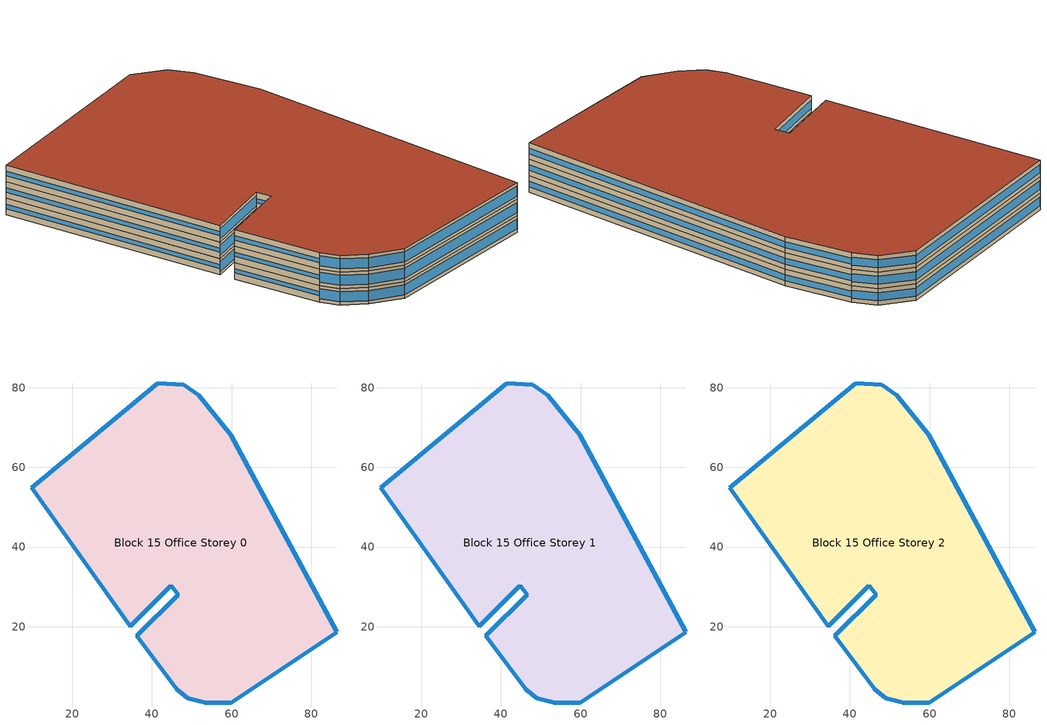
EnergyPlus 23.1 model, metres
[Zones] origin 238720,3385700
Block 15 Office Storey 0
 floor ground (Project Floor): 59.83,68.23 86.47,18.66 59.93,0.88 53.59,0.82 49.02,2.04 46.19,4.32 36.24,17.77 46.57,28.06 44.8,30.32 34.57,20.14 9.78,54.91 41.52,81.21 48.04,80.72 51.82,78.19 z0
 wall outside (Project Wall): 41.52,81.21 9.78,54.91 34.57,20.14 44.8,30.32 46.57,28.06 36.24,17.77 46.19,4.32 49.02,2.04 53.59,0.82 59.93,0.88 86.47,18.66 59.83,68.23 51.82,78.19 48.04,80.72 41.52,81.21 z0:3
 window (Office_north_window_construction): 41.51,81.2 9.8,54.92 / 46.57,28.05 36.25,17.77 / 51.82,78.19 48.04,80.72 / 48.04,80.72 41.53,81.21 z0.75:2.25
 window (Office_west_window_construction): 9.8,54.89 34.56,20.15 / 44.8,30.32 46.57,28.06 / 36.25,17.76 46.19,4.33 z1.12:1.88
 window (Office_south_window_construction): 34.58,20.14 44.8,30.31 / 46.19,4.32 49.01,2.04 / 49.02,2.03 53.59,0.82 / 53.6,0.82 59.93,0.88 / 59.94,0.89 86.46,18.65 z0.6:2.4
 window (Office_east_window_construction): 86.46,18.68 59.85,68.2 / 59.83,68.23 51.82,78.18 z0.98:2.02
 roof outside (Project Ceiling): 86.47,18.66 59.83,68.23 51.82,78.19 48.04,80.72 41.52,81.21 9.78,54.91 34.57,20.14 44.8,30.32 46.57,28.06 36.24,17.77 46.19,4.32 49.02,2.04 53.59,0.82 59.93,0.88 z3
Block 15 Office Storey 1
 floor outside (Project Floor): 59.83,68.23 86.47,18.66 59.93,0.88 53.59,0.82 49.02,2.04 46.19,4.32 36.24,17.77 46.57,28.06 44.8,30.32 34.57,20.14 9.78,54.91 41.52,81.21 48.04,80.72 51.82,78.19 z3
 wall outside (Project Wall): 41.52,81.21 9.78,54.91 34.57,20.14 44.8,30.32 46.57,28.06 36.24,17.77 46.19,4.32 49.02,2.04 53.59,0.82 59.93,0.88 86.47,18.66 59.83,68.23 51.82,78.19 48.04,80.72 41.52,81.21 z3:6
 window (Office_north_window_construction): 41.51,81.2 9.8,54.92 / 46.57,28.05 36.25,17.77 / 51.82,78.19 48.04,80.72 / 48.04,80.72 41.53,81.21 z3.75:5.25
 window (Office_west_window_construction): 9.8,54.89 34.56,20.15 / 44.8,30.32 46.57,28.06 / 36.25,17.76 46.19,4.33 z4.12:4.88
 window (Office_south_window_construction): 34.58,20.14 44.8,30.31 / 46.19,4.32 49.01,2.04 / 49.02,2.03 53.59,0.82 / 53.6,0.82 59.93,0.88 / 59.94,0.89 86.46,18.65 z3.6:5.4
 window (Office_east_window_construction): 86.46,18.68 59.85,68.2 / 59.83,68.23 51.82,78.18 z3.98:5.03
 roof outside (Project Ceiling): 86.47,18.66 59.83,68.23 51.82,78.19 48.04,80.72 41.52,81.21 9.78,54.91 34.57,20.14 44.8,30.32 46.57,28.06 36.24,17.77 46.19,4.32 49.02,2.04 53.59,0.82 59.93,0.88 z6
Block 15 Office Storey 2
 floor outside (Project Floor): 59.83,68.23 86.47,18.66 59.93,0.88 53.59,0.82 49.02,2.04 46.19,4.32 36.24,17.77 46.57,28.06 44.8,30.32 34.57,20.14 9.78,54.91 41.52,81.21 48.04,80.72 51.82,78.19 z6
 wall outside (Project Wall): 41.52,81.21 9.78,54.91 34.57,20.14 44.8,30.32 46.57,28.06 36.24,17.77 46.19,4.32 49.02,2.04 53.59,0.82 59.93,0.88 86.47,18.66 59.83,68.23 51.82,78.19 48.04,80.72 41.52,81.21 z6:9
 window (Office_north_window_construction): 41.51,81.2 9.8,54.92 / 46.57,28.05 36.25,17.77 / 51.82,78.19 48.04,80.72 / 48.04,80.72 41.53,81.21 z6.75:8.25
 window (Office_west_window_construction): 9.8,54.89 34.56,20.15 / 44.8,30.32 46.57,28.06 / 36.25,17.76 46.19,4.33 z7.12:7.88
 window (Office_south_window_construction): 34.58,20.14 44.8,30.31 / 46.19,4.32 49.01,2.04 / 49.02,2.03 53.59,0.82 / 53.6,0.82 59.93,0.88 / 59.94,0.89 86.46,18.65 z6.6:8.4
 window (Office_east_window_construction): 86.46,18.68 59.85,68.2 / 59.83,68.23 51.82,78.18 z6.97:8.03
 roof outside (Project Flat Roof): 86.47,18.66 59.83,68.23 51.82,78.19 48.04,80.72 41.52,81.21 9.78,54.91 34.57,20.14 44.8,30.32 46.57,28.06 36.24,17.77 46.19,4.32 49.02,2.04 53.59,0.82 59.93,0.88 z9
[Building]
Building_1: North Axis=0; Terrain=City; Loads Convergence Tolerance Value=0.04; Temperature Convergence Tolerance Value=0.4; Solar Distribution=FullExterior; Maximum Number of Warmup Days=25; Minimum Number of Warmup Days=6
[Site:Location]
CHN Design_Conditions: Latitude=30; Longitude=114; Time Zone=8; Elevation=12
[SIZINGPERIOD:DESIGNDAY] Day of Month=21; DryBulb Temperature Range Modifier Type=DefaultMultipliers; Humidity Condition Type=Wetbulb; Barometric Pressure=101181; Rain Indicator=No; Snow Indicator=No; Daylight Saving Time Indicator=No; Sky Clearness=0; Begin Environment Reset Mode=FullResetAtBeginEnvironment
Name | Month | Day Type | Maximum DryBulb Temperature | Daily DryBulb Temperature Range | Wetbulb or DewPoint at Maximum DryBulb | Wind Speed | Wind Direction | Solar Model Indicator | ASHRAE Clear Sky Optical Depth for Beam Irradiance taub | ASHRAE Clear Sky Optical Depth for Diffuse Irradiance taud
Ann Htg 99.6% Condns DB | 1 | WinterDesignDay | -10 | 0 | -4.8 | 1 | 340 | ASHRAEClearSky | 0 | 0
Ann Clg .4% Condns DB=>MWB | 7 | SummerDesignDay | 40 | 6.6 | 27.1 | 3.5 | 220 | ASHRAETau | 0.781 | 1.413
[MATERIAL]
DefaultMaterial: Roughness=Rough; Thickness=0.1; Conductivity=0.1; Density=1000; Specific Heat=1000; Thermal Absorptance=0.9; Solar Absorptance=0.7; Visible Absorptance=0.7
[WINDOWMATERIAL:SIMPLEGLAZINGSYSTEM] UFactor=1.6; Visible Transmittance=0.6
Name | Solar Heat Gain Coefficient
Office_east_window; Office_south_window; Office_west_window | 0.3
Office_north_window | 0.35
[CONSTRUCTION]
Project Wall; Project Floor; Project Flat Roof; Project Ceiling: DefaultMaterial
Office_east_window_construction: Office_east_window
Office_south_window_construction: Office_south_window
Office_west_window_construction: Office_west_window
Office_north_window_construction: Office_north_window
[SPACE] Ceiling Height=autocalculate; Volume=autocalculate; Floor Area=autocalculate; Space Type=Office
Name | Zone
Block 15 Office Storey 0_space | Block 15 Office Storey 0
Block 15 Office Storey 1_space | Block 15 Office Storey 1
Block 15 Office Storey 2_space | Block 15 Office Storey 2
[SPACELIST]
Office: Block 15 Office Storey 0_space, Block 15 Office Storey 1_space, Block 15 Office Storey 2_space
[ZONE] Type=1; Multiplier=1; Ceiling Height=autocalculate; Volume=autocalculate; Floor Area=autocalculate; Part of Total Floor Area=Yes
Block 15 Office Storey 0; Block 15 Office Storey 1; Block 15 Office Storey 2
[PEOPLE]
People_for_office: Zone or ZoneList or Space or SpaceList=Office; Number of People Schedule=SeasonalSchedule_Schedule_office_people; Number of People Calculation Method=People/Area; People per Floor Area=0.1; Fraction Radiant=0.3; Sensible Heat Fraction=autocalculate; Activity Level Schedule=SeasonalSchedule_Schedule_office_activity; Carbon Dioxide Generation Rate=3.82e-08; Enable ASHRAE 55 Comfort Warnings=No; Mean Radiant Temperature Calculation Type=ZoneAveraged; Clothing Insulation Calculation Method=ClothingInsulationSchedule; Cold Stress Temperature Threshold=15.56; Heat Stress Temperature Threshold=30
[LIGHTS]
Light_for_office: Zone or ZoneList or Space or SpaceList=Office; Schedule=SeasonalSchedule_office_lighting; Design Level Calculation Method=Watts/Area; Watts per Zone Floor Area=8; Return Air Fraction=0; Fraction Radiant=0.32; Fraction Visible=0.25; Fraction Replaceable=1; EndUse Subcategory=General; Return Air Fraction Calculated from Plenum Temperature=No; Return Air Fraction Function of Plenum Temperature Coefficient 1=0; Return Air Fraction Function of Plenum Temperature Coefficient 2=0
[ELECTRICEQUIPMENT]
Equipment_for_office: Zone or ZoneList or Space or SpaceList=Office; Schedule=SeasonalSchedule_Schedule_office_equipment; Design Level Calculation Method=Watts/Area; Watts per Zone Floor Area=15; Fraction Latent=0; Fraction Radiant=0; Fraction Lost=0; EndUse Subcategory=Electric Equipment
[DAYLIGHTING:CONTROLS] Illuminance Setpoint at Reference Point 1=300
Name | Zone or Space | Glare Calculation Daylighting Reference Point | Daylighting Reference Point 1
Dlight_Block 15 Office Storey 0 | Block 15 Office Storey 0 | Rpoint_Block 15 Office Storey 0 | Rpoint_Block 15 Office Storey 0
Dlight_Block 15 Office Storey 1 | Block 15 Office Storey 1 | Rpoint_Block 15 Office Storey 1 | Rpoint_Block 15 Office Storey 1
Dlight_Block 15 Office Storey 2 | Block 15 Office Storey 2 | Rpoint_Block 15 Office Storey 2 | Rpoint_Block 15 Office Storey 2
[HVACTEMPLATE:THERMOSTAT]
Name | Heating Setpoint Schedule | Cooling Setpoint Schedule
Thermostat_for_office | SeasonalSchedule_office_heating | SeasonalSchedule_office_cooling
Thermostat_for_commercial | SeasonalSchedule_commerical_heating | SeasonalSchedule_commerical_cooling
Thermostat_for_residential | SeasonalSchedule_residential_heating | SeasonalSchedule_residential_cooling
Thermostat_for_school | SeasonalSchedule_school_heating | SeasonalSchedule_school_cooling
Thermostat_for_hospital | SeasonalSchedule_hospital_heating | SeasonalSchedule_hospital_cooling
Thermostat_for_industrial | SeasonalSchedule_Industrial_heating | SeasonalSchedule_Industrial_cooling
Thermostat_for_transport | SeasonalSchedule_transport_heating | SeasonalSchedule_transport_cooling
Thermostat_for_administration | SeasonalSchedule_administration_heating | SeasonalSchedule_administration_cooling
[HVACTEMPLATE:ZONE:IDEALLOADSAIRSYSTEM] Template Thermostat=Thermostat_for_office; Maximum Heating Supply Air Temperature=50; Minimum Cooling Supply Air Temperature=13; Maximum Heating Supply Air Humidity Ratio=0.0156; Minimum Cooling Supply Air Humidity Ratio=0.0077; Heating Limit=NoLimit; Cooling Limit=NoLimit; Dehumidification Control Type=ConstantSensibleHeatRatio; Cooling Sensible Heat Ratio=0.7; Dehumidification Setpoint=60; Humidification Control Type=None; Humidification Setpoint=30; Outdoor Air Method=DetailedSpecification; Outdoor Air Flow Rate per Person=0.00944; Outdoor Air Flow Rate per Zone Floor Area=0; Outdoor Air Flow Rate per Zone=0; Design Specification Outdoor Air Object=Ventilation_for_office; Demand Controlled Ventilation Type=None; Outdoor Air Economizer Type=NoEconomizer; Heat Recovery Type=None; Sensible Heat Recovery Effectiveness=0.7; Latent Heat Recovery Effectiveness=0.65
Block 15 Office Storey 0; Block 15 Office Storey 1; Block 15 Office Storey 2
[DESIGNSPECIFICATION:OUTDOORAIR]
Ventilation_for_office: Outdoor Air Method=Flow/Person; Outdoor Air Flow per Person=0.00833333; Outdoor Air Flow per Zone Floor Area=0; Outdoor Air Flow per Zone=0; Outdoor Air Flow Air Changes per Hour=0
[SCHEDULE:DAY:HOURLY]
Schedule_administration_heating_summer_hourly; Schedule_commerical_heating_summer_hourly; Schedule_residential_heating_summer_hourly; Schedule_school_heating_summer_hourly; Schedule_hospital_heating_summer_hourly; Schedule_Industrial_heating_summer_hourly; Schedule_transport_heating_summer_hourly; Schedule_office_heating_summer_hourly: -20, -20, -20, -20, -20, -20, -20, -20, -20, -20, -20, -20, -20, -20, -20, -20, -20, -20, -20, -20, -20, -20, -20, -20
Schedule_administration_heating_winnter_weekday_hourly: 5, 5, 5, 5, 5, 5, 12, 12, 18, 20, 20, 20, 20, 20, 20, 20, 20, 20, 18, 5, 5, 5, 5, 5
Schedule_administration_heating_winnter_holiday_hourly; Schedule_school_heating_winnter_holiday_hourly: 5, 5, 5, 5, 5, 5, 5, 5, 5, 5, 5, 5, 5, 5, 5, 5, 5, 5, 5, 5, 5, 5, 5, 5
Schedule_administration_cooling_winter_hourly; Schedule_administration_cooling_summer_holiday_hourly; Schedule_commerical_cooling_winter_hourly; Schedule_residential_cooling_winter_hourly; Schedule_school_cooling_winter_hourly; Schedule_school_cooling_summer_holiday_hourly; Schedule_hospital_cooling_winter_hourly; Schedule_Industrial_cooling_winter_hourly; Schedule_transport_cooling_winter_hourly; Schedule_office_cooling_winter_hourly: 50, 50, 50, 50, 50, 50, 50, 50, 50, 50, 50, 50, 50, 50, 50, 50, 50, 50, 50, 50, 50, 50, 50, 50
Schedule_administration_cooling_summer_weekday_hourly: 50, 50, 50, 50, 50, 50, 50, 28, 26, 26, 26, 26, 26, 26, 26, 26, 26, 26, 50, 50, 50, 50, 50, 50
Schedule_commerical_heating_winnter_weekday_hourly; Schedule_commerical_heating_winnter_holiday_hourly: 5, 5, 5, 5, 5, 5, 12, 16, 18, 18, 18, 18, 18, 18, 18, 18, 18, 18, 18, 18, 12, 5, 5, 5
Schedule_commerical_cooling_summer_weekday_hourly; Schedule_commerical_cooling_summer_holiday_hourly: 50, 50, 50, 50, 50, 50, 50, 28, 24, 24, 24, 24, 24, 24, 24, 24, 24, 24, 24, 24, 24, 28, 50, 50
Schedule_residential_heating_winnter_weekday_hourly; Schedule_residential_heating_winnter_holiday_hourly: 18, 18, 18, 18, 18, 18, 18, -20, -20, -20, -20, -20, -20, -20, -20, -20, -20, -20, -20, -20, 18, 18, 18, 18
Schedule_residential_cooling_summer_weekday_hourly; Schedule_residential_cooling_summer_holiday_hourly: 26, 26, 26, 26, 26, 26, 26, 50, 50, 50, 50, 50, 50, 50, 50, 50, 50, 50, 50, 50, 26, 26, 26, 26
Schedule_school_heating_winnter_weekday_hourly: 5, 5, 5, 5, 5, 12, 18, 20, 20, 20, 20, 20, 20, 20, 20, 20, 20, 20, 18, 12, 5, 5, 5, 5
Schedule_school_cooling_summer_weekday_hourly: 50, 50, 50, 50, 50, 50, 28, 26, 26, 26, 26, 26, 26, 26, 26, 26, 26, 26, 50, 50, 50, 50, 50, 50
Schedule_hospital_heating_winnter_weekday_hourly; Schedule_hospital_heating_winnter_holiday_hourly: 22, 22, 22, 22, 22, 22, 22, 22, 22, 22, 22, 22, 22, 22, 22, 22, 22, 22, 22, 22, 22, 22, 22, 22
Schedule_hospital_cooling_summer_weekday_hourly; Schedule_hospital_cooling_summer_holiday_hourly: 26, 26, 26, 26, 26, 26, 26, 26, 26, 26, 26, 26, 26, 26, 26, 26, 26, 26, 26, 26, 26, 26, 26, 26
Schedule_Industrial_heating_winnter_weekday_hourly; Schedule_Industrial_heating_winnter_holiday_hourly: -20, -20, -20, -20, -20, -20, 18, 18, 18, 18, 18, 18, 18, 18, 18, 18, 18, 18, 18, -20, -20, -20, -20, -20
Schedule_Industrial_cooling_summer_weekday_hourly; Schedule_Industrial_cooling_summer_holiday_hourly: 50, 50, 50, 50, 50, 50, 50, 28, 28, 28, 28, 28, 28, 28, 28, 28, 28, 28, 28, 50, 50, 50, 50, 50
Schedule_transport_heating_winnter_weekday_hourly; Schedule_transport_heating_winnter_holiday_hourly: 18, 18, 18, 18, 18, 18, 20, 20, 20, 20, 20, 20, 20, 20, 20, 20, 20, 20, 20, 20, 20, 20, 18, 18
Schedule_transport_cooling_summer_weekday_hourly; Schedule_transport_cooling_summer_holiday_hourly: 26, 26, 26, 26, 26, 26, 26, 24, 24, 24, 25, 24, 24, 24, 24, 24, 24, 24, 24, 24, 24, 24, 26, 28
Schedule_office_heating_winnter_weekday_hourly: 5, 5, 5, 5, 5, 5, 12, 18, 20, 20, 20, 20, 20, 20, 20, 20, 20, 20, 20, 18, 12, 5, 5, 5
Schedule_office_heating_winnter_holiday_hourly: 5, 5, 5, 5, 5, 5, 5, 5, 5, 16, 16, 16, 16, 16, 16, 16, 16, 5, 5, 5, 5, 5, 5, 5
Schedule_office_cooling_summer_weekday_hourly: 50, 50, 50, 50, 50, 50, 28, 26, 26, 26, 26, 26, 26, 26, 26, 26, 26, 26, 26, 26, 50, 50, 50, 50
Schedule_office_cooling_summer_holiday_hourly: 50, 50, 50, 50, 50, 50, 50, 50, 50, 50, 50, 26, 26, 26, 26, 26, 26, 50, 50, 50, 50, 50, 50, 50
Schedule_office_lighting_weekday_hourly: 0.1, 0.1, 0.1, 0.1, 0.1, 0.1, 0.1, 0.2, 0.5, 0.95, 0.95, 0.95, 0.8, 0.8, 0.95, 0.95, 0.95, 0.95, 0.95, 0.95, 0.95, 0.8, 0.5, 0.1
Schedule_office_lighting_holiday_hourly; Schedule_office_equipment_holiday_hourly: 0.1, 0.1, 0.1, 0.1, 0.1, 0.1, 0.1, 0.1, 0.1, 0.1, 0.1, 0.1, 0.1, 0.3, 0.3, 0.3, 0.3, 0.3, 0.3, 0.3, 0.3, 0.3, 0.1, 0.1
Schedule_office_equipment_weekday_hourly: 0.1, 0.1, 0.1, 0.1, 0.1, 0.1, 0.1, 0.2, 0.5, 0.95, 0.95, 0.95, 0.5, 0.5, 0.95, 0.95, 0.95, 0.95, 0.95, 0.95, 0.4, 0.4, 0.3, 0.1
Schedule_office_people_weekday_hourly: 0.1, 0.1, 0.1, 0.1, 0.1, 0.1, 0.1, 0.5, 0.95, 0.95, 0.95, 0.8, 0.8, 0.95, 0.95, 0.95, 0.95, 0.95, 0.8, 0.5, 0.5, 0.3, 0.1, 0.1
Schedule_office_people_holiday_hourly: 0.1, 0.1, 0.1, 0.1, 0.1, 0.1, 0.1, 0.1, 0.1, 0.1, 0.1, 0.1, 0.1, 0.3, 0.3, 0.3, 0.3, 0.3, 0.3, 0.1, 0.1, 0.1, 0.1, 0.1
Schedule_office_activity_weekday_hourly; Schedule_office_activity_holiday_hourly: 144, 144, 144, 144, 144, 144, 144, 144, 144, 144, 144, 144, 144, 144, 144, 144, 144, 144, 144, 144, 144, 144, 144, 144
[SCHEDULE:WEEK:DAILY]
Schedule_office_heating_summer_weekly: Schedule_office_heating_summer_hourly, Schedule_office_heating_summer_hourly, Schedule_office_heating_summer_hourly, Schedule_office_heating_summer_hourly, Schedule_office_heating_summer_hourly, Schedule_office_heating_summer_hourly, Schedule_office_heating_summer_hourly, Schedule_office_heating_summer_hourly, Schedule_office_heating_summer_hourly, Schedule_office_heating_summer_hourly, Schedule_office_heating_summer_hourly, Schedule_office_heating_summer_hourly
Schedule_office_heating_winnter_weekly: Schedule_office_heating_winnter_holiday_hourly, Schedule_office_heating_winnter_weekday_hourly, Schedule_office_heating_winnter_weekday_hourly, Schedule_office_heating_winnter_weekday_hourly, Schedule_office_heating_winnter_weekday_hourly, Schedule_office_heating_winnter_weekday_hourly, Schedule_office_heating_winnter_holiday_hourly, Schedule_office_heating_winnter_holiday_hourly, Schedule_office_heating_winnter_weekday_hourly, Schedule_office_heating_winnter_weekday_hourly, Schedule_office_heating_winnter_holiday_hourly, Schedule_office_heating_winnter_holiday_hourly
Schedule_office_cooling_winnter_weekly: Schedule_office_cooling_winter_hourly, Schedule_office_cooling_winter_hourly, Schedule_office_cooling_winter_hourly, Schedule_office_cooling_winter_hourly, Schedule_office_cooling_winter_hourly, Schedule_office_cooling_winter_hourly, Schedule_office_cooling_winter_hourly, Schedule_office_cooling_winter_hourly, Schedule_office_cooling_winter_hourly, Schedule_office_cooling_winter_hourly, Schedule_office_cooling_winter_hourly, Schedule_office_cooling_winter_hourly
Schedule_office_cooling_summer_weekly: Schedule_office_cooling_summer_holiday_hourly, Schedule_office_cooling_summer_weekday_hourly, Schedule_office_cooling_summer_weekday_hourly, Schedule_office_cooling_summer_weekday_hourly, Schedule_office_cooling_summer_weekday_hourly, Schedule_office_cooling_summer_weekday_hourly, Schedule_office_cooling_summer_holiday_hourly, Schedule_office_cooling_summer_holiday_hourly, Schedule_office_cooling_summer_weekday_hourly, Schedule_office_cooling_summer_weekday_hourly, Schedule_office_cooling_summer_holiday_hourly, Schedule_office_cooling_summer_holiday_hourly
Schedule_office_lighting_weekly: Schedule_office_lighting_holiday_hourly, Schedule_office_lighting_weekday_hourly, Schedule_office_lighting_weekday_hourly, Schedule_office_lighting_weekday_hourly, Schedule_office_lighting_weekday_hourly, Schedule_office_lighting_weekday_hourly, Schedule_office_lighting_holiday_hourly, Schedule_office_lighting_holiday_hourly, Schedule_office_lighting_weekday_hourly, Schedule_office_lighting_weekday_hourly, Schedule_office_lighting_holiday_hourly, Schedule_office_lighting_holiday_hourly
Schedule_office_equipment_weekly: Schedule_office_equipment_holiday_hourly, Schedule_office_equipment_weekday_hourly, Schedule_office_equipment_weekday_hourly, Schedule_office_equipment_weekday_hourly, Schedule_office_equipment_weekday_hourly, Schedule_office_equipment_weekday_hourly, Schedule_office_equipment_holiday_hourly, Schedule_office_equipment_holiday_hourly, Schedule_office_equipment_weekday_hourly, Schedule_office_equipment_weekday_hourly, Schedule_office_equipment_holiday_hourly, Schedule_office_equipment_holiday_hourly
Schedule_office_people_weekly: Schedule_office_people_holiday_hourly, Schedule_office_people_weekday_hourly, Schedule_office_people_weekday_hourly, Schedule_office_people_weekday_hourly, Schedule_office_people_weekday_hourly, Schedule_office_people_weekday_hourly, Schedule_office_people_holiday_hourly, Schedule_office_people_holiday_hourly, Schedule_office_people_weekday_hourly, Schedule_office_people_weekday_hourly, Schedule_office_people_holiday_hourly, Schedule_office_people_holiday_hourly
Schedule_office_activity_weekly: Schedule_office_activity_holiday_hourly, Schedule_office_activity_weekday_hourly, Schedule_office_activity_weekday_hourly, Schedule_office_activity_weekday_hourly, Schedule_office_activity_weekday_hourly, Schedule_office_activity_weekday_hourly, Schedule_office_activity_holiday_hourly, Schedule_office_activity_holiday_hourly, Schedule_office_activity_weekday_hourly, Schedule_office_activity_weekday_hourly, Schedule_office_activity_holiday_hourly, Schedule_office_activity_holiday_hourly
Schedule_commerical_heating_summer_weekly: Schedule_commerical_heating_summer_hourly, Schedule_commerical_heating_summer_hourly, Schedule_commerical_heating_summer_hourly, Schedule_commerical_heating_summer_hourly, Schedule_commerical_heating_summer_hourly, Schedule_commerical_heating_summer_hourly, Schedule_commerical_heating_summer_hourly, Schedule_commerical_heating_summer_hourly, Schedule_commerical_heating_summer_hourly, Schedule_commerical_heating_summer_hourly, Schedule_commerical_heating_summer_hourly, Schedule_commerical_heating_summer_hourly
Schedule_commerical_heating_winnter_weekly: Schedule_commerical_heating_winnter_holiday_hourly, Schedule_commerical_heating_winnter_weekday_hourly, Schedule_commerical_heating_winnter_weekday_hourly, Schedule_commerical_heating_winnter_weekday_hourly, Schedule_commerical_heating_winnter_weekday_hourly, Schedule_commerical_heating_winnter_weekday_hourly, Schedule_commerical_heating_winnter_holiday_hourly, Schedule_commerical_heating_winnter_holiday_hourly, Schedule_commerical_heating_winnter_weekday_hourly, Schedule_commerical_heating_winnter_weekday_hourly, Schedule_commerical_heating_winnter_holiday_hourly, Schedule_commerical_heating_winnter_holiday_hourly
Schedule_commerical_cooling_winnter_weekly: Schedule_commerical_cooling_winter_hourly, Schedule_commerical_cooling_winter_hourly, Schedule_commerical_cooling_winter_hourly, Schedule_commerical_cooling_winter_hourly, Schedule_commerical_cooling_winter_hourly, Schedule_commerical_cooling_winter_hourly, Schedule_commerical_cooling_winter_hourly, Schedule_commerical_cooling_winter_hourly, Schedule_commerical_cooling_winter_hourly, Schedule_commerical_cooling_winter_hourly, Schedule_commerical_cooling_winter_hourly, Schedule_commerical_cooling_winter_hourly
Schedule_commerical_cooling_summer_weekly: Schedule_commerical_cooling_summer_holiday_hourly, Schedule_commerical_cooling_summer_weekday_hourly, Schedule_commerical_cooling_summer_weekday_hourly, Schedule_commerical_cooling_summer_weekday_hourly, Schedule_commerical_cooling_summer_weekday_hourly, Schedule_commerical_cooling_summer_weekday_hourly, Schedule_commerical_cooling_summer_holiday_hourly, Schedule_commerical_cooling_summer_holiday_hourly, Schedule_commerical_cooling_summer_weekday_hourly, Schedule_commerical_cooling_summer_weekday_hourly, Schedule_commerical_cooling_summer_holiday_hourly, Schedule_commerical_cooling_summer_holiday_hourly
Schedule_residential_heating_summer_weekly: Schedule_residential_heating_summer_hourly, Schedule_residential_heating_summer_hourly, Schedule_residential_heating_summer_hourly, Schedule_residential_heating_summer_hourly, Schedule_residential_heating_summer_hourly, Schedule_residential_heating_summer_hourly, Schedule_residential_heating_summer_hourly, Schedule_residential_heating_summer_hourly, Schedule_residential_heating_summer_hourly, Schedule_residential_heating_summer_hourly, Schedule_residential_heating_summer_hourly, Schedule_residential_heating_summer_hourly
Schedule_residential_heating_winnter_weekly: Schedule_residential_heating_winnter_holiday_hourly, Schedule_residential_heating_winnter_weekday_hourly, Schedule_residential_heating_winnter_weekday_hourly, Schedule_residential_heating_winnter_weekday_hourly, Schedule_residential_heating_winnter_weekday_hourly, Schedule_residential_heating_winnter_weekday_hourly, Schedule_residential_heating_winnter_holiday_hourly, Schedule_residential_heating_winnter_holiday_hourly, Schedule_residential_heating_winnter_weekday_hourly, Schedule_residential_heating_winnter_weekday_hourly, Schedule_residential_heating_winnter_holiday_hourly, Schedule_residential_heating_winnter_holiday_hourly
Schedule_residential_cooling_winnter_weekly: Schedule_residential_cooling_winter_hourly, Schedule_residential_cooling_winter_hourly, Schedule_residential_cooling_winter_hourly, Schedule_residential_cooling_winter_hourly, Schedule_residential_cooling_winter_hourly, Schedule_residential_cooling_winter_hourly, Schedule_residential_cooling_winter_hourly, Schedule_residential_cooling_winter_hourly, Schedule_residential_cooling_winter_hourly, Schedule_residential_cooling_winter_hourly, Schedule_residential_cooling_winter_hourly, Schedule_residential_cooling_winter_hourly
Schedule_residential_cooling_summer_weekly: Schedule_residential_cooling_summer_holiday_hourly, Schedule_residential_cooling_summer_weekday_hourly, Schedule_residential_cooling_summer_weekday_hourly, Schedule_residential_cooling_summer_weekday_hourly, Schedule_residential_cooling_summer_weekday_hourly, Schedule_residential_cooling_summer_weekday_hourly, Schedule_residential_cooling_summer_holiday_hourly, Schedule_residential_cooling_summer_holiday_hourly, Schedule_residential_cooling_summer_weekday_hourly, Schedule_residential_cooling_summer_weekday_hourly, Schedule_residential_cooling_summer_holiday_hourly, Schedule_residential_cooling_summer_holiday_hourly
Schedule_school_heating_summer_weekly: Schedule_school_heating_summer_hourly, Schedule_school_heating_summer_hourly, Schedule_school_heating_summer_hourly, Schedule_school_heating_summer_hourly, Schedule_school_heating_summer_hourly, Schedule_school_heating_summer_hourly, Schedule_school_heating_summer_hourly, Schedule_school_heating_summer_hourly, Schedule_school_heating_summer_hourly, Schedule_school_heating_summer_hourly, Schedule_school_heating_summer_hourly, Schedule_school_heating_summer_hourly
Schedule_school_heating_winnter_weekly: Schedule_school_heating_winnter_holiday_hourly, Schedule_school_heating_winnter_weekday_hourly, Schedule_school_heating_winnter_weekday_hourly, Schedule_school_heating_winnter_weekday_hourly, Schedule_school_heating_winnter_weekday_hourly, Schedule_school_heating_winnter_weekday_hourly, Schedule_school_heating_winnter_holiday_hourly, Schedule_school_heating_winnter_holiday_hourly, Schedule_school_heating_winnter_weekday_hourly, Schedule_school_heating_winnter_weekday_hourly, Schedule_school_heating_winnter_holiday_hourly, Schedule_school_heating_winnter_holiday_hourly
Schedule_school_cooling_winnter_weekly: Schedule_school_cooling_winter_hourly, Schedule_school_cooling_winter_hourly, Schedule_school_cooling_winter_hourly, Schedule_school_cooling_winter_hourly, Schedule_school_cooling_winter_hourly, Schedule_school_cooling_winter_hourly, Schedule_school_cooling_winter_hourly, Schedule_school_cooling_winter_hourly, Schedule_school_cooling_winter_hourly, Schedule_school_cooling_winter_hourly, Schedule_school_cooling_winter_hourly, Schedule_school_cooling_winter_hourly
Schedule_school_cooling_summer_weekly: Schedule_school_cooling_summer_holiday_hourly, Schedule_school_cooling_summer_weekday_hourly, Schedule_school_cooling_summer_weekday_hourly, Schedule_school_cooling_summer_weekday_hourly, Schedule_school_cooling_summer_weekday_hourly, Schedule_school_cooling_summer_weekday_hourly, Schedule_school_cooling_summer_holiday_hourly, Schedule_school_cooling_summer_holiday_hourly, Schedule_school_cooling_summer_weekday_hourly, Schedule_school_cooling_summer_weekday_hourly, Schedule_school_cooling_summer_holiday_hourly, Schedule_school_cooling_summer_holiday_hourly
Schedule_hospital_heating_summer_weekly: Schedule_hospital_heating_summer_hourly, Schedule_hospital_heating_summer_hourly, Schedule_hospital_heating_summer_hourly, Schedule_hospital_heating_summer_hourly, Schedule_hospital_heating_summer_hourly, Schedule_hospital_heating_summer_hourly, Schedule_hospital_heating_summer_hourly, Schedule_hospital_heating_summer_hourly, Schedule_hospital_heating_summer_hourly, Schedule_hospital_heating_summer_hourly, Schedule_hospital_heating_summer_hourly, Schedule_hospital_heating_summer_hourly
Schedule_hospital_heating_winnter_weekly: Schedule_hospital_heating_winnter_holiday_hourly, Schedule_hospital_heating_winnter_weekday_hourly, Schedule_hospital_heating_winnter_weekday_hourly, Schedule_hospital_heating_winnter_weekday_hourly, Schedule_hospital_heating_winnter_weekday_hourly, Schedule_hospital_heating_winnter_weekday_hourly, Schedule_hospital_heating_winnter_holiday_hourly, Schedule_hospital_heating_winnter_holiday_hourly, Schedule_hospital_heating_winnter_weekday_hourly, Schedule_hospital_heating_winnter_weekday_hourly, Schedule_hospital_heating_winnter_holiday_hourly, Schedule_hospital_heating_winnter_holiday_hourly
Schedule_hospital_cooling_winnter_weekly: Schedule_hospital_cooling_winter_hourly, Schedule_hospital_cooling_winter_hourly, Schedule_hospital_cooling_winter_hourly, Schedule_hospital_cooling_winter_hourly, Schedule_hospital_cooling_winter_hourly, Schedule_hospital_cooling_winter_hourly, Schedule_hospital_cooling_winter_hourly, Schedule_hospital_cooling_winter_hourly, Schedule_hospital_cooling_winter_hourly, Schedule_hospital_cooling_winter_hourly, Schedule_hospital_cooling_winter_hourly, Schedule_hospital_cooling_winter_hourly
Schedule_hospital_cooling_summer_weekly: Schedule_hospital_cooling_summer_holiday_hourly, Schedule_hospital_cooling_summer_weekday_hourly, Schedule_hospital_cooling_summer_weekday_hourly, Schedule_hospital_cooling_summer_weekday_hourly, Schedule_hospital_cooling_summer_weekday_hourly, Schedule_hospital_cooling_summer_weekday_hourly, Schedule_hospital_cooling_summer_holiday_hourly, Schedule_hospital_cooling_summer_holiday_hourly, Schedule_hospital_cooling_summer_weekday_hourly, Schedule_hospital_cooling_summer_weekday_hourly, Schedule_hospital_cooling_summer_holiday_hourly, Schedule_hospital_cooling_summer_holiday_hourly
Schedule_Industrial_heating_summer_weekly: Schedule_Industrial_heating_summer_hourly, Schedule_Industrial_heating_summer_hourly, Schedule_Industrial_heating_summer_hourly, Schedule_Industrial_heating_summer_hourly, Schedule_Industrial_heating_summer_hourly, Schedule_Industrial_heating_summer_hourly, Schedule_Industrial_heating_summer_hourly, Schedule_Industrial_heating_summer_hourly, Schedule_Industrial_heating_summer_hourly, Schedule_Industrial_heating_summer_hourly, Schedule_Industrial_heating_summer_hourly, Schedule_Industrial_heating_summer_hourly
Schedule_Industrial_heating_winnter_weekly: Schedule_Industrial_heating_winnter_holiday_hourly, Schedule_Industrial_heating_winnter_weekday_hourly, Schedule_Industrial_heating_winnter_weekday_hourly, Schedule_Industrial_heating_winnter_weekday_hourly, Schedule_Industrial_heating_winnter_weekday_hourly, Schedule_Industrial_heating_winnter_weekday_hourly, Schedule_Industrial_heating_winnter_holiday_hourly, Schedule_Industrial_heating_winnter_holiday_hourly, Schedule_Industrial_heating_winnter_weekday_hourly, Schedule_Industrial_heating_winnter_weekday_hourly, Schedule_Industrial_heating_winnter_holiday_hourly, Schedule_Industrial_heating_winnter_holiday_hourly
Schedule_Industrial_cooling_winnter_weekly: Schedule_Industrial_cooling_winter_hourly, Schedule_Industrial_cooling_winter_hourly, Schedule_Industrial_cooling_winter_hourly, Schedule_Industrial_cooling_winter_hourly, Schedule_Industrial_cooling_winter_hourly, Schedule_Industrial_cooling_winter_hourly, Schedule_Industrial_cooling_winter_hourly, Schedule_Industrial_cooling_winter_hourly, Schedule_Industrial_cooling_winter_hourly, Schedule_Industrial_cooling_winter_hourly, Schedule_Industrial_cooling_winter_hourly, Schedule_Industrial_cooling_winter_hourly
Schedule_Industrial_cooling_summer_weekly: Schedule_Industrial_cooling_summer_holiday_hourly, Schedule_Industrial_cooling_summer_weekday_hourly, Schedule_Industrial_cooling_summer_weekday_hourly, Schedule_Industrial_cooling_summer_weekday_hourly, Schedule_Industrial_cooling_summer_weekday_hourly, Schedule_Industrial_cooling_summer_weekday_hourly, Schedule_Industrial_cooling_summer_holiday_hourly, Schedule_Industrial_cooling_summer_holiday_hourly, Schedule_Industrial_cooling_summer_weekday_hourly, Schedule_Industrial_cooling_summer_weekday_hourly, Schedule_Industrial_cooling_summer_holiday_hourly, Schedule_Industrial_cooling_summer_holiday_hourly
Schedule_administration_heating_summer_weekly: Schedule_administration_heating_summer_hourly, Schedule_administration_heating_summer_hourly, Schedule_administration_heating_summer_hourly, Schedule_administration_heating_summer_hourly, Schedule_administration_heating_summer_hourly, Schedule_administration_heating_summer_hourly, Schedule_administration_heating_summer_hourly, Schedule_administration_heating_summer_hourly, Schedule_administration_heating_summer_hourly, Schedule_administration_heating_summer_hourly, Schedule_administration_heating_summer_hourly, Schedule_administration_heating_summer_hourly
Schedule_administration_heating_winnter_weekly: Schedule_administration_heating_winnter_holiday_hourly, Schedule_administration_heating_winnter_weekday_hourly, Schedule_administration_heating_winnter_weekday_hourly, Schedule_administration_heating_winnter_weekday_hourly, Schedule_administration_heating_winnter_weekday_hourly, Schedule_administration_heating_winnter_weekday_hourly, Schedule_administration_heating_winnter_holiday_hourly, Schedule_administration_heating_winnter_holiday_hourly, Schedule_administration_heating_winnter_weekday_hourly, Schedule_administration_heating_winnter_weekday_hourly, Schedule_administration_heating_winnter_holiday_hourly, Schedule_administration_heating_winnter_holiday_hourly
Schedule_administration_cooling_winnter_weekly: Schedule_administration_cooling_winter_hourly, Schedule_administration_cooling_winter_hourly, Schedule_administration_cooling_winter_hourly, Schedule_administration_cooling_winter_hourly, Schedule_administration_cooling_winter_hourly, Schedule_administration_cooling_winter_hourly, Schedule_administration_cooling_winter_hourly, Schedule_administration_cooling_winter_hourly, Schedule_administration_cooling_winter_hourly, Schedule_administration_cooling_winter_hourly, Schedule_administration_cooling_winter_hourly, Schedule_administration_cooling_winter_hourly
Schedule_administration_cooling_summer_weekly: Schedule_administration_cooling_summer_holiday_hourly, Schedule_administration_cooling_summer_weekday_hourly, Schedule_administration_cooling_summer_weekday_hourly, Schedule_administration_cooling_summer_weekday_hourly, Schedule_administration_cooling_summer_weekday_hourly, Schedule_administration_cooling_summer_weekday_hourly, Schedule_administration_cooling_summer_holiday_hourly, Schedule_administration_cooling_summer_holiday_hourly, Schedule_administration_cooling_summer_weekday_hourly, Schedule_administration_cooling_summer_weekday_hourly, Schedule_administration_cooling_summer_holiday_hourly, Schedule_administration_cooling_summer_holiday_hourly
Schedule_transport_heating_summer_weekly: Schedule_transport_heating_summer_hourly, Schedule_transport_heating_summer_hourly, Schedule_transport_heating_summer_hourly, Schedule_transport_heating_summer_hourly, Schedule_transport_heating_summer_hourly, Schedule_transport_heating_summer_hourly, Schedule_transport_heating_summer_hourly, Schedule_transport_heating_summer_hourly, Schedule_transport_heating_summer_hourly, Schedule_transport_heating_summer_hourly, Schedule_transport_heating_summer_hourly, Schedule_transport_heating_summer_hourly
Schedule_transport_heating_winnter_weekly: Schedule_transport_heating_winnter_holiday_hourly, Schedule_transport_heating_winnter_weekday_hourly, Schedule_transport_heating_winnter_weekday_hourly, Schedule_transport_heating_winnter_weekday_hourly, Schedule_transport_heating_winnter_weekday_hourly, Schedule_transport_heating_winnter_weekday_hourly, Schedule_transport_heating_winnter_holiday_hourly, Schedule_transport_heating_winnter_holiday_hourly, Schedule_transport_heating_winnter_weekday_hourly, Schedule_transport_heating_winnter_weekday_hourly, Schedule_transport_heating_winnter_holiday_hourly, Schedule_transport_heating_winnter_holiday_hourly
Schedule_transport_cooling_winnter_weekly: Schedule_transport_cooling_winter_hourly, Schedule_transport_cooling_winter_hourly, Schedule_transport_cooling_winter_hourly, Schedule_transport_cooling_winter_hourly, Schedule_transport_cooling_winter_hourly, Schedule_transport_cooling_winter_hourly, Schedule_transport_cooling_winter_hourly, Schedule_transport_cooling_winter_hourly, Schedule_transport_cooling_winter_hourly, Schedule_transport_cooling_winter_hourly, Schedule_transport_cooling_winter_hourly, Schedule_transport_cooling_winter_hourly
Schedule_transport_cooling_summer_weekly: Schedule_transport_cooling_summer_holiday_hourly, Schedule_transport_cooling_summer_weekday_hourly, Schedule_transport_cooling_summer_weekday_hourly, Schedule_transport_cooling_summer_weekday_hourly, Schedule_transport_cooling_summer_weekday_hourly, Schedule_transport_cooling_summer_weekday_hourly, Schedule_transport_cooling_summer_holiday_hourly, Schedule_transport_cooling_summer_holiday_hourly, Schedule_transport_cooling_summer_weekday_hourly, Schedule_transport_cooling_summer_weekday_hourly, Schedule_transport_cooling_summer_holiday_hourly, Schedule_transport_cooling_summer_holiday_hourly
[SCHEDULE:YEAR]
SeasonalSchedule_office_heating: Schedule_office_heating_winnter_weekly, 1, 1, 3, 31, Schedule_office_heating_summer_weekly, 4, 1, 11, 30, Schedule_office_heating_winnter_weekly, 12, 1, 12, 31
SeasonalSchedule_office_cooling: Schedule_office_cooling_winnter_weekly, 1, 1, 5, 31, Schedule_office_cooling_summer_weekly, 6, 1, 9, 30, Schedule_office_cooling_winnter_weekly, 10, 1, 12, 31
SeasonalSchedule_office_lighting: Schedule_office_lighting_weekly, 1, 1, 12, 31
SeasonalSchedule_Schedule_office_equipment: Schedule_office_equipment_weekly, 1, 1, 12, 31
SeasonalSchedule_Schedule_office_people: Schedule_office_people_weekly, 1, 1, 12, 31
SeasonalSchedule_Schedule_office_activity: Schedule_office_activity_weekly, 1, 1, 12, 31
SeasonalSchedule_commerical_heating: Schedule_commerical_heating_winnter_weekly, 1, 1, 3, 31, Schedule_commerical_heating_summer_weekly, 4, 1, 11, 30, Schedule_commerical_heating_winnter_weekly, 12, 1, 12, 31
SeasonalSchedule_commerical_cooling: Schedule_commerical_cooling_winnter_weekly, 1, 1, 5, 31, Schedule_commerical_cooling_summer_weekly, 6, 1, 9, 30, Schedule_commerical_cooling_winnter_weekly, 10, 1, 12, 31
SeasonalSchedule_residential_heating: Schedule_residential_heating_winnter_weekly, 1, 1, 3, 31, Schedule_residential_heating_summer_weekly, 4, 1, 11, 30, Schedule_residential_heating_winnter_weekly, 12, 1, 12, 31
SeasonalSchedule_residential_cooling: Schedule_residential_cooling_winnter_weekly, 1, 1, 5, 31, Schedule_residential_cooling_summer_weekly, 6, 1, 9, 30, Schedule_residential_cooling_winnter_weekly, 10, 1, 12, 31
SeasonalSchedule_school_heating: Schedule_school_heating_winnter_weekly, 1, 1, 3, 31, Schedule_school_heating_summer_weekly, 4, 1, 11, 30, Schedule_school_heating_winnter_weekly, 12, 1, 12, 31
SeasonalSchedule_school_cooling: Schedule_school_cooling_winnter_weekly, 1, 1, 5, 31, Schedule_school_cooling_summer_weekly, 6, 1, 9, 30, Schedule_school_cooling_winnter_weekly, 10, 1, 12, 31
SeasonalSchedule_hospital_heating: Schedule_hospital_heating_winnter_weekly, 1, 1, 3, 31, Schedule_hospital_heating_summer_weekly, 4, 1, 11, 30, Schedule_hospital_heating_winnter_weekly, 12, 1, 12, 31
SeasonalSchedule_hospital_cooling: Schedule_hospital_cooling_winnter_weekly, 1, 1, 5, 31, Schedule_hospital_cooling_summer_weekly, 6, 1, 9, 30, Schedule_hospital_cooling_winnter_weekly, 10, 1, 12, 31
SeasonalSchedule_Industrial_heating: Schedule_Industrial_heating_winnter_weekly, 1, 1, 3, 31, Schedule_Industrial_heating_summer_weekly, 4, 1, 11, 30, Schedule_Industrial_heating_winnter_weekly, 12, 1, 12, 31
SeasonalSchedule_Industrial_cooling: Schedule_Industrial_cooling_winnter_weekly, 1, 1, 5, 31, Schedule_Industrial_cooling_summer_weekly, 6, 1, 9, 30, Schedule_Industrial_cooling_winnter_weekly, 10, 1, 12, 31
SeasonalSchedule_transport_heating: Schedule_transport_heating_winnter_weekly, 1, 1, 3, 31, Schedule_transport_heating_summer_weekly, 4, 1, 11, 30, Schedule_transport_heating_winnter_weekly, 12, 1, 12, 31
SeasonalSchedule_transport_cooling: Schedule_transport_cooling_winnter_weekly, 1, 1, 5, 31, Schedule_transport_cooling_summer_weekly, 6, 1, 9, 30, Schedule_transport_cooling_winnter_weekly, 10, 1, 12, 31
SeasonalSchedule_administration_heating: Schedule_administration_heating_winnter_weekly, 1, 1, 3, 31, Schedule_administration_heating_summer_weekly, 4, 1, 11, 30, Schedule_administration_heating_winnter_weekly, 12, 1, 12, 31
SeasonalSchedule_administration_cooling: Schedule_administration_cooling_winnter_weekly, 1, 1, 5, 31, Schedule_administration_cooling_summer_weekly, 6, 1, 9, 30, Schedule_administration_cooling_winnter_weekly, 10, 1, 12, 31
